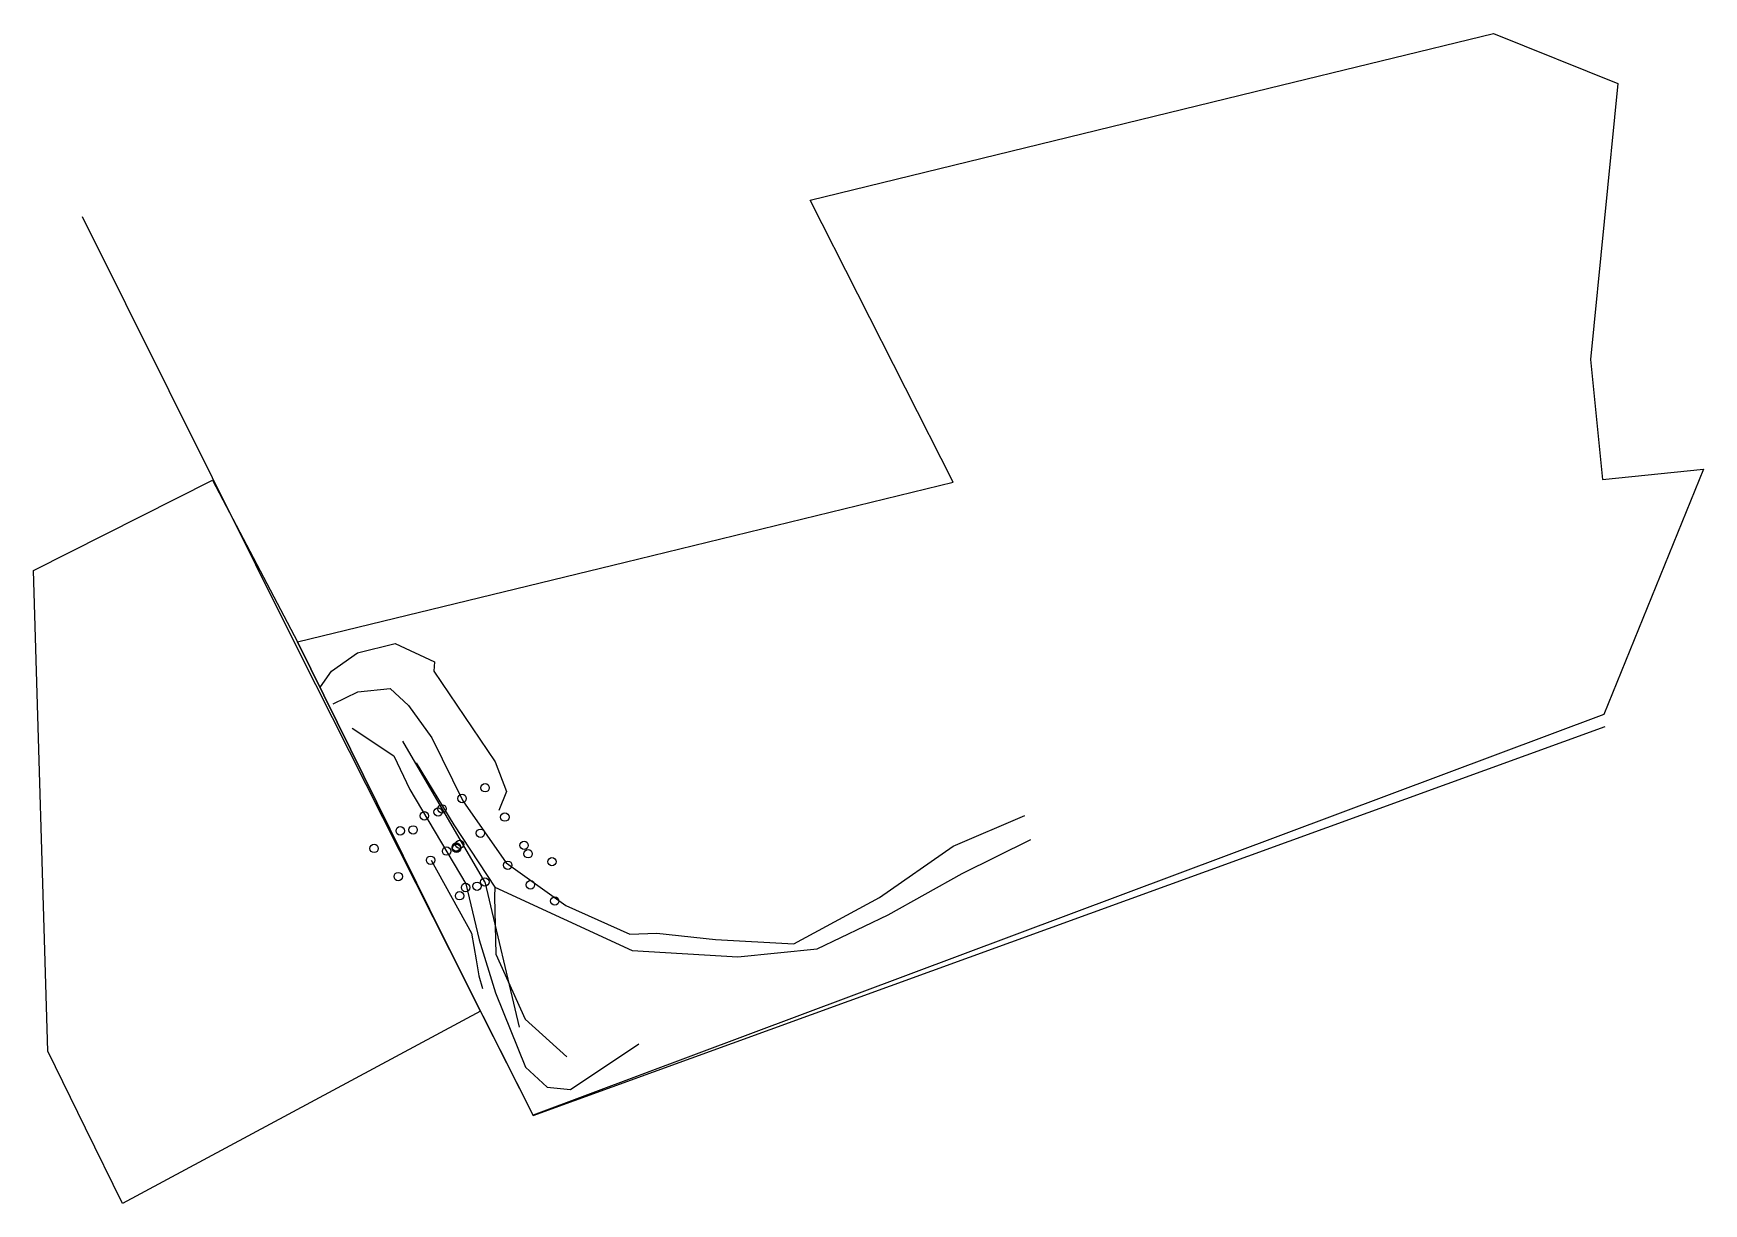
# Model space of a CAD drawing. Extents: x 1412590 to 1412789, y 4931521 to 4931660.
import ezdxf

# ---------------------------------------------------------------- set-up
doc = ezdxf.new("R2010")
doc.units = 0
doc.header["$MEASUREMENT"] = 0
doc.header["$PDMODE"] = 33
doc.header["$PDSIZE"] = 1
for name, color, linetype in [('New scratch layer', 1, 'CONTINUOUS'), ('nz-property-titles(LINZ DOWNLOAD)', 1, 'CONTINUOUS'), ('TOP ROAD LINES', 1, 'CONTINUOUS'), ('TOPPLATFORM BASELINE STAKE entities', 1, 'CONTINUOUS'), ('TOPPPLATFORM_BASELINE_STAKE_2', 1, 'CONTINUOUS')]:
    doc.layers.add(name, color=color, linetype=linetype)

msp = doc.modelspace()

# ---------------------------------------------------------------- linework, layer by layer
at = {"layer": 'New scratch layer', "color": 7, "linetype": 'Continuous'}
for points in [[(1412595.91, 4931638.53, 0), (1412621.72, 4931586.61, 0), (1412649.66, 4931531.28, 0), (1412777.49, 4931577.69, 0)], [(1412643.91, 4931559.13, 69.81), (1412634.14, 4931575.93, 0)], [(1412643.91, 4931559.13, 69.81), (1412648.01, 4931541.8, 73.93)]]:
    msp.add_polyline3d(points, dxfattribs=at)
at = {"layer": 'nz-property-titles(LINZ DOWNLOAD)', "color": 7, "linetype": 'Continuous', "flags": 128}
for points in [[(1412682.7, 4931640.47), (1412710.05, 4931647.15), (1412737.41, 4931653.83), (1412764.2, 4931660.38), (1412779.01, 4931654.39), (1412775.74, 4931621.48), (1412777.17, 4931607.16), (1412789.25, 4931608.4), (1412777.36, 4931579.1), (1412649.68, 4931531.31), (1412643.41, 4931543.7), (1412638.9, 4931552.66), (1412621.58, 4931587.77), (1412660.66, 4931597.3), (1412699.75, 4931606.84), (1412682.7, 4931640.47)], [(1412590.08, 4931596.31), (1412611.42, 4931607.08), (1412621.58, 4931587.77), (1412638.9, 4931552.66), (1412643.41, 4931543.7), (1412600.7, 4931520.75), (1412596.3, 4931529.77), (1412591.81, 4931538.94), (1412590.08, 4931596.31)]]:
    msp.add_lwpolyline(points, close=True, dxfattribs=at)
at = {"layer": 'TOP ROAD LINES', "color": 7, "linetype": 'Continuous'}
for points in [[(1412624.31, 4931582.43, 66.87), (1412625.64, 4931584.3, 66.05), (1412628.73, 4931586.46, 65.28), (1412633.2, 4931587.59, 64.65), (1412637.92, 4931585.4, 64.18), (1412637.83, 4931584.3, 64.97), (1412645.14, 4931573.48, 65.74), (1412646.51, 4931569.94, 66.18), (1412645.58, 4931567.64, 67.35)], [(1412625.83, 4931580.38, 67.99), (1412628.75, 4931581.8, 68.29), (1412632.64, 4931582.21, 68.47), (1412634.8, 4931580.2, 68.43), (1412637.58, 4931576.34, 69.02), (1412641.3, 4931568.83, 69.52), (1412646.46, 4931561.43, 69.59), (1412653.58, 4931556.32, 68.6), (1412661.21, 4931552.91, 66.66), (1412664.41, 4931553.01, 66.61), (1412671.43, 4931552.25, 66.49), (1412680.76, 4931551.75, 65.67), (1412690.96, 4931557.29, 64.09), (1412699.75, 4931563.42, 62.68), (1412708.32, 4931567.05, 60.96)], [(1412628.11, 4931577.5, 68.42), (1412633.05, 4931574.19, 69.06), (1412634.96, 4931570.18, 69.4), (1412641.65, 4931558.92, 70.03), (1412643.23, 4931552.22, 71.36), (1412645.18, 4931545.9, 73.16), (1412648.78, 4931537.03, 74.13), (1412651.34, 4931534.66, 74.62), (1412654.11, 4931534.38, 74.24), (1412662.28, 4931539.83, 71.4)], [(1412635.73, 4931573.34, 69.13), (1412640.21, 4931565.93, 69.78), (1412645.09, 4931558.53, 69.78), (1412645.08, 4931557.36, 69.98), (1412645.22, 4931550.52, 71.84), (1412648.72, 4931542.76, 73.79), (1412653.69, 4931538.27, 73.94)], [(1412645.09, 4931558.53, 69.78), (1412661.49, 4931550.97, 66.86), (1412674.09, 4931550.21, 66.35), (1412683.54, 4931551.15, 65.32), (1412691.99, 4931555.2, 64.06), (1412700.83, 4931560.13, 62.77), (1412709.01, 4931564.18, 61.18)], [(1412637.51, 4931561.72, 73.08), (1412642.32, 4931553.03, 73.7), (1412642.88, 4931549.84, 74.34), (1412643.18, 4931547.95, 74.57), (1412643.64, 4931546.41, 74.59)]]:
    msp.add_polyline3d(points, dxfattribs=at)
at = {"layer": 'TOPPLATFORM BASELINE STAKE entities', "color": 7}
for p in [(1412643.94, 4931570.37, 67.34), (1412641.2, 4931569.09, 69.47), (1412636.7, 4931567.02, 69.62), (1412638.34, 4931567.48, 69.64), (1412638.81, 4931567.85, 69.68), (1412646.3, 4931566.87, 67.31), (1412633.82, 4931565.23, 73.29), (1412635.36, 4931565.34, 72.71), (1412643.39, 4931564.94, 69.58), (1412630.71, 4931563.13, 75.49), (1412639.35, 4931562.82, 69.96), (1412640.5, 4931563.3, 69.9), (1412640.52, 4931563.26, 70), (1412640.53, 4931563.17, 69.98), (1412640.54, 4931563.14, 69.92), (1412640.91, 4931563.62, 69.87), (1412648.59, 4931563.5, 67.54), (1412649.07, 4931562.5, 67.43), (1412637.44, 4931561.72, 73.19), (1412646.65, 4931561.13, 69.49), (1412651.92, 4931561.55, 66.8), (1412633.59, 4931559.77, 75.75), (1412641.62, 4931558.47, 70.22), (1412642.98, 4931558.62, 70.02), (1412643.91, 4931559.13, 69.81), (1412649.35, 4931558.79, 69.22), (1412640.9, 4931557.48, 72.81), (1412652.25, 4931556.86, 68.8)]:
    msp.add_point(p, dxfattribs=at)
at = {"layer": 'TOPPPLATFORM_BASELINE_STAKE_2', "color": 7}
for p in [(1412643.94, 4931570.37, 67.34), (1412641.2, 4931569.09, 69.47), (1412636.7, 4931567.02, 69.62), (1412638.34, 4931567.48, 69.64), (1412638.81, 4931567.85, 69.68), (1412646.3, 4931566.87, 67.31), (1412633.82, 4931565.23, 73.29), (1412635.36, 4931565.34, 72.71), (1412643.39, 4931564.94, 69.58), (1412630.71, 4931563.13, 75.49), (1412639.35, 4931562.82, 69.96), (1412640.5, 4931563.3, 69.9), (1412640.52, 4931563.26, 70), (1412640.53, 4931563.17, 69.98), (1412640.54, 4931563.14, 69.92), (1412640.91, 4931563.62, 69.87), (1412648.59, 4931563.5, 67.54), (1412649.07, 4931562.5, 67.43), (1412637.44, 4931561.72, 73.19), (1412646.65, 4931561.13, 69.49), (1412651.92, 4931561.55, 66.8), (1412633.59, 4931559.77, 75.75), (1412641.62, 4931558.47, 70.22), (1412642.98, 4931558.62, 70.02), (1412643.91, 4931559.13, 69.81), (1412649.35, 4931558.79, 69.22), (1412640.9, 4931557.48, 72.81), (1412652.25, 4931556.86, 68.8)]:
    msp.add_point(p, dxfattribs=at)

doc.saveas('drawing.dxf')
